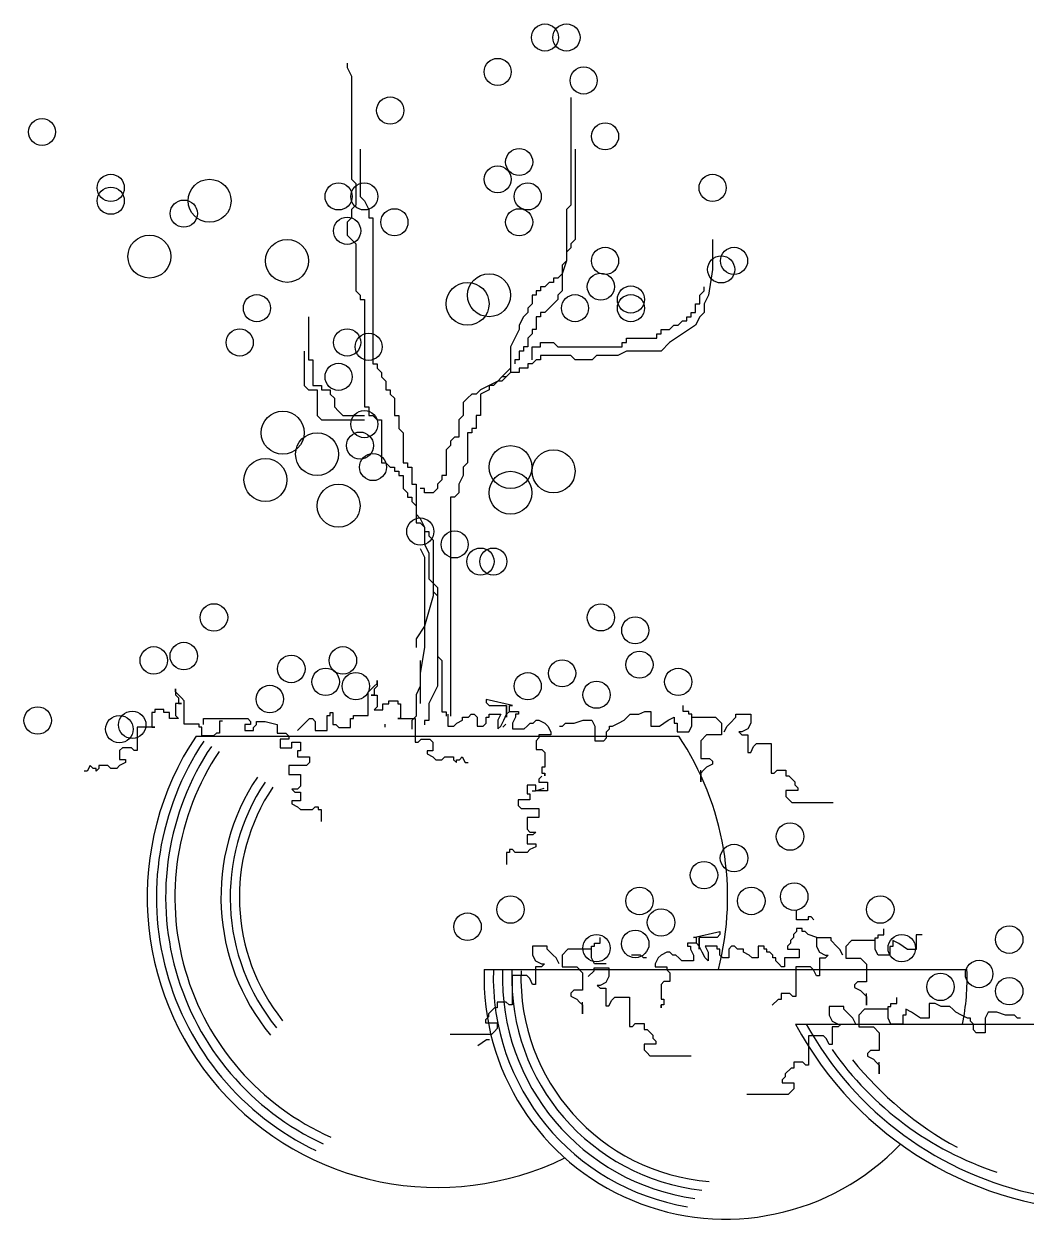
# Model space of a CAD drawing. Header units: millimetres. Extents: x 414.69 to 418.31, y 556.59 to 559.55.
# Drawn here: x 416.066 to 416.882, y 556.605 to 557.577 of the extents above; entities that cross this region are included whole.
import ezdxf

# ---------------------------------------------------------------- set-up
doc = ezdxf.new("R2010")
doc.units = ezdxf.units.MM

# ---------------------------------------------------------------- blocks, each defined once
blk = doc.blocks.new('Maceta1')
at = {"color": 36}
for p, q in [((0.4847, 1.294), (0.4847, 1.2893)), ((0.4847, 1.2893), (0.4894, 1.28)), ((0.4894, 1.28), (0.4894, 1.1681)), ((0.7272, 1.2567), (0.7272, 1.1402)), ((0.4987, 1.2008), (0.4987, 1.1495)), ((0.7319, 1.2008), (0.7319, 1.1029)), ((0.4894, 1.1681), (0.4941, 1.1635)), ((0.4941, 1.1635), (0.4941, 1.1402)), ((0.4987, 1.1495), (0.5034, 1.1448)), ((0.5034, 1.1448), (0.5081, 1.1355)), ((0.4941, 1.1402), (0.4894, 1.1355)), ((0.4894, 1.1355), (0.4894, 1.1262)), ((0.5081, 1.1355), (0.5081, 1.1262)), ((0.7272, 1.1402), (0.7226, 1.1355)), ((0.7226, 1.1355), (0.7226, 1.0796)), ((0.4894, 1.1262), (0.4847, 1.1215)), ((0.4847, 1.1215), (0.4847, 1.1076)), ((0.5081, 1.1262), (0.5127, 1.1262)), ((0.5127, 1.1262), (0.5127, 0.9678)), ((0.4847, 1.1076), (0.4894, 1.1029)), ((0.4894, 1.1029), (0.4941, 1.0982)), ((0.7319, 1.1029), (0.7272, 1.0982)), ((0.8811, 1.1029), (0.8811, 1.0703)), ((0.4941, 1.0982), (0.4941, 1.047)), ((0.7272, 1.0936), (0.7226, 1.0889)), ((0.7272, 1.0982), (0.7272, 1.0936)), ((0.7226, 1.0796), (0.7179, 1.0749)), ((0.7226, 1.0796), (0.7179, 1.0656)), ((0.7226, 1.0889), (0.7226, 1.0796)), ((0.7179, 1.0656), (0.7132, 1.061)), ((0.7179, 1.0749), (0.7179, 1.047)), ((0.8811, 1.0703), (0.8765, 1.0423)), ((0.6946, 1.0516), (0.6946, 1.047)), ((0.6993, 1.0516), (0.6946, 1.0516)), ((0.7039, 1.0563), (0.6993, 1.0516)), ((0.7086, 1.0563), (0.7039, 1.0563)), ((0.7086, 1.061), (0.7086, 1.0563)), ((0.7132, 1.061), (0.7086, 1.061)), ((0.8718, 1.047), (0.8718, 1.0516)), ((0.4941, 1.047), (0.4987, 1.0423)), ((0.4987, 1.0423), (0.4987, 1.0377)), ((0.4987, 1.0377), (0.5034, 1.0377)), ((0.5034, 1.0377), (0.5034, 0.9212)), ((0.6853, 1.0423), (0.6853, 1.033)), ((0.6899, 1.0423), (0.6853, 1.0423)), ((0.6899, 1.047), (0.6899, 1.0423)), ((0.6946, 1.047), (0.6899, 1.047)), ((0.7132, 1.0377), (0.7086, 1.033)), ((0.7179, 1.047), (0.7132, 1.0423)), ((0.7132, 1.0423), (0.7132, 1.0377)), ((0.8671, 1.0423), (0.8718, 1.047)), ((0.8671, 1.033), (0.8671, 1.0423)), ((0.8765, 1.0423), (0.8718, 1.033)), ((0.6853, 1.033), (0.6806, 1.0283)), ((0.6806, 1.0283), (0.6806, 1.0237)), ((0.7086, 1.033), (0.6993, 1.0237)), ((0.8625, 1.033), (0.8671, 1.033)), ((0.8625, 1.0237), (0.8625, 1.033)), ((0.8718, 1.033), (0.8718, 1.0237)), ((0.4428, 1.019), (0.4428, 0.9724)), ((0.6759, 1.019), (0.6713, 1.0097)), ((0.6806, 1.0237), (0.6759, 1.019)), ((0.6899, 1.019), (0.6899, 1.005)), ((0.6946, 1.019), (0.6899, 1.019)), ((0.6946, 1.0237), (0.6946, 1.019)), ((0.6993, 1.0237), (0.6946, 1.0237)), ((0.8438, 1.0097), (0.8485, 1.0144)), ((0.8485, 1.0144), (0.8531, 1.0144)), ((0.8531, 1.019), (0.8578, 1.019)), ((0.8531, 1.0144), (0.8531, 1.019)), ((0.8578, 1.0237), (0.8625, 1.0237)), ((0.8578, 1.019), (0.8578, 1.0237)), ((0.8671, 1.019), (0.8625, 1.0097)), ((0.8718, 1.0237), (0.8671, 1.019)), ((0.6713, 1.005), (0.6666, 0.9957)), ((0.6713, 1.0097), (0.6713, 1.005)), ((0.6853, 1.0004), (0.6806, 0.9957)), ((0.6853, 1.005), (0.6853, 1.0004)), ((0.6899, 1.005), (0.6853, 1.005)), ((0.8205, 1.0004), (0.8252, 1.0004)), ((0.8205, 0.9957), (0.8205, 1.0004)), ((0.8252, 1.005), (0.8345, 1.005)), ((0.8252, 1.0004), (0.8252, 1.005)), ((0.8345, 1.005), (0.8391, 1.0097)), ((0.8485, 1.0004), (0.8345, 0.9911)), ((0.8391, 1.0097), (0.8438, 1.0097)), ((0.8625, 1.0097), (0.8485, 1.0004)), ((0.6666, 0.9957), (0.6619, 0.9864)), ((0.6619, 0.9864), (0.6619, 0.9584)), ((0.6759, 0.9864), (0.6759, 0.9817)), ((0.6806, 0.9864), (0.6759, 0.9864)), ((0.6806, 0.9957), (0.6806, 0.9864)), ((0.6853, 0.9864), (0.6946, 0.9864)), ((0.6853, 0.9724), (0.6853, 0.9864)), ((0.6946, 0.9911), (0.7086, 0.9911)), ((0.6946, 0.9864), (0.6946, 0.9911)), ((0.7086, 0.9911), (0.7132, 0.9864)), ((0.7132, 0.9864), (0.7832, 0.9864)), ((0.7832, 0.9911), (0.7879, 0.9911)), ((0.7832, 0.9864), (0.7832, 0.9911)), ((0.7879, 0.9957), (0.8205, 0.9957)), ((0.7879, 0.9911), (0.7879, 0.9957)), ((0.8345, 0.9911), (0.8252, 0.9817)), ((0.4381, 0.9817), (0.4381, 0.9445)), ((0.4428, 0.9724), (0.4474, 0.9724)), ((0.4474, 0.9724), (0.4474, 0.9445)), ((0.6666, 0.9724), (0.6666, 0.9678)), ((0.6713, 0.9724), (0.6666, 0.9724)), ((0.6713, 0.9817), (0.6713, 0.9724)), ((0.6759, 0.9817), (0.6713, 0.9817)), ((0.6899, 0.9724), (0.6853, 0.9678)), ((0.6946, 0.9724), (0.6899, 0.9724)), ((0.6946, 0.9771), (0.6946, 0.9724)), ((0.7272, 0.9771), (0.6946, 0.9771)), ((0.7319, 0.9724), (0.7272, 0.9771)), ((0.7505, 0.9724), (0.7319, 0.9724)), ((0.7552, 0.9771), (0.7505, 0.9724)), ((0.7785, 0.9771), (0.7552, 0.9771)), ((0.7879, 0.9817), (0.7785, 0.9771)), ((0.8252, 0.9817), (0.7879, 0.9817)), ((0.5127, 0.9678), (0.5174, 0.9678)), ((0.5174, 0.9678), (0.5174, 0.9631)), ((0.5174, 0.9631), (0.5221, 0.9584)), ((0.6619, 0.9631), (0.6526, 0.9538)), ((0.6619, 0.9678), (0.6619, 0.9631)), ((0.6713, 0.9631), (0.6713, 0.9584)), ((0.6806, 0.9631), (0.6713, 0.9631)), ((0.6806, 0.9678), (0.6806, 0.9631)), ((0.6853, 0.9678), (0.6806, 0.9678)), ((0.5221, 0.9584), (0.5221, 0.9538)), ((0.5221, 0.9538), (0.5267, 0.9491)), ((0.5267, 0.9491), (0.5267, 0.9398)), ((0.648, 0.9491), (0.6386, 0.9445)), ((0.648, 0.9491), (0.6433, 0.9445)), ((0.6526, 0.9538), (0.648, 0.9491)), ((0.6526, 0.9538), (0.648, 0.9491)), ((0.6526, 0.9491), (0.648, 0.9491)), ((0.6573, 0.9538), (0.6526, 0.9491)), ((0.6573, 0.9538), (0.6526, 0.9538)), ((0.6619, 0.9584), (0.6573, 0.9538)), ((0.6619, 0.9584), (0.6573, 0.9538)), ((0.6713, 0.9584), (0.6619, 0.9584)), ((0.4381, 0.9445), (0.4428, 0.9398)), ((0.4428, 0.9398), (0.4521, 0.9398)), ((0.4474, 0.9445), (0.4568, 0.9445)), ((0.4521, 0.9398), (0.4521, 0.9118)), ((0.4568, 0.9445), (0.4568, 0.9398)), ((0.4568, 0.9398), (0.4661, 0.9398)), ((0.4661, 0.9398), (0.4661, 0.9351)), ((0.4661, 0.9351), (0.4708, 0.9305)), ((0.5267, 0.9398), (0.5314, 0.9398)), ((0.5314, 0.9398), (0.5314, 0.9351)), ((0.5314, 0.9351), (0.536, 0.9305)), ((0.62, 0.9351), (0.6153, 0.9305)), ((0.6246, 0.9351), (0.62, 0.9351)), ((0.6293, 0.9398), (0.6246, 0.9351)), ((0.6386, 0.9445), (0.6293, 0.9398)), ((0.6386, 0.9398), (0.6293, 0.9351)), ((0.6293, 0.9351), (0.6293, 0.9118)), ((0.6386, 0.9445), (0.6386, 0.9398)), ((0.6433, 0.9445), (0.6386, 0.9445)), ((0.4708, 0.9305), (0.4708, 0.9212)), ((0.4708, 0.9212), (0.4754, 0.9165)), ((0.5081, 0.9212), (0.5081, 0.9118)), ((0.536, 0.9305), (0.536, 0.9118)), ((0.6153, 0.9305), (0.6107, 0.9258)), ((0.6107, 0.9258), (0.6107, 0.9118)), ((0.4521, 0.9118), (0.4568, 0.9072)), ((0.4754, 0.9165), (0.4801, 0.9118)), ((0.4801, 0.9118), (0.5034, 0.9118)), ((0.5081, 0.9118), (0.5127, 0.9118)), ((0.5127, 0.9118), (0.5174, 0.9072)), ((0.536, 0.9118), (0.5407, 0.9118)), ((0.5407, 0.9118), (0.5407, 0.8979)), ((0.6107, 0.9118), (0.606, 0.9072)), ((0.6246, 0.9118), (0.6246, 0.8979)), ((0.6293, 0.9118), (0.6246, 0.9118)), ((0.4568, 0.9072), (0.5034, 0.9072)), ((0.5174, 0.9072), (0.5221, 0.9072)), ((0.5221, 0.9072), (0.5221, 0.8606)), ((0.5407, 0.8979), (0.5454, 0.8932)), ((0.606, 0.9072), (0.606, 0.8885)), ((0.62, 0.8979), (0.62, 0.8932)), ((0.6246, 0.8979), (0.62, 0.8979)), ((0.5454, 0.8932), (0.5454, 0.8606)), ((0.6013, 0.8885), (0.5967, 0.8839)), ((0.5967, 0.8839), (0.5967, 0.8792)), ((0.606, 0.8885), (0.6013, 0.8885)), ((0.6153, 0.8932), (0.6153, 0.8606)), ((0.62, 0.8932), (0.6153, 0.8932)), ((0.5967, 0.8792), (0.592, 0.8746)), ((0.592, 0.8746), (0.592, 0.8466)), ((0.5221, 0.8606), (0.5267, 0.8606)), ((0.5267, 0.8606), (0.5314, 0.8559)), ((0.5314, 0.8559), (0.536, 0.8559)), ((0.536, 0.8559), (0.536, 0.8513)), ((0.5454, 0.8606), (0.55, 0.8606)), ((0.55, 0.8606), (0.55, 0.8559)), ((0.55, 0.8559), (0.5547, 0.8559)), ((0.5547, 0.8559), (0.5547, 0.8373)), ((0.6153, 0.8606), (0.6107, 0.8559)), ((0.6107, 0.8559), (0.6107, 0.8466)), ((0.536, 0.8513), (0.5407, 0.8513)), ((0.5407, 0.8513), (0.5407, 0.8466)), ((0.5407, 0.8466), (0.5454, 0.8466)), ((0.5454, 0.8466), (0.5454, 0.8326)), ((0.5873, 0.8466), (0.5873, 0.8419)), ((0.592, 0.8466), (0.5873, 0.8466)), ((0.6107, 0.8466), (0.606, 0.8373)), ((0.5454, 0.8326), (0.55, 0.828)), ((0.5547, 0.8373), (0.5594, 0.8373)), ((0.5594, 0.8373), (0.5594, 0.7953)), ((0.5687, 0.8326), (0.564, 0.8326)), ((0.5687, 0.828), (0.5687, 0.8326)), ((0.5827, 0.8326), (0.578, 0.828)), ((0.5873, 0.8419), (0.5827, 0.8373)), ((0.5827, 0.8373), (0.5827, 0.8326)), ((0.606, 0.8373), (0.606, 0.828)), ((0.55, 0.828), (0.55, 0.8233)), ((0.55, 0.8233), (0.5547, 0.8233)), ((0.5547, 0.8233), (0.5547, 0.8186)), ((0.5547, 0.8186), (0.5594, 0.814)), ((0.578, 0.828), (0.5687, 0.828)), ((0.5967, 0.8233), (0.5967, 0.5856)), ((0.6013, 0.8233), (0.5967, 0.8233)), ((0.606, 0.828), (0.6013, 0.8233)), ((0.5594, 0.814), (0.5594, 0.8047)), ((0.564, 0.7674), (0.5687, 0.7581)), ((0.5687, 0.772), (0.5733, 0.7627)), ((0.578, 0.7767), (0.578, 0.7208)), ((0.5687, 0.7581), (0.5687, 0.6602)), ((0.5733, 0.7627), (0.5733, 0.7348)), ((0.5733, 0.7348), (0.578, 0.7301)), ((0.578, 0.7301), (0.5827, 0.7254)), ((0.578, 0.7161), (0.5687, 0.6835)), ((0.578, 0.7254), (0.578, 0.7161)), ((0.578, 0.7208), (0.5827, 0.7161)), ((0.5827, 0.7254), (0.5827, 0.6182)), ((0.5827, 0.7161), (0.5827, 0.6509)), ((0.5687, 0.6835), (0.5594, 0.6695)), ((0.5594, 0.6695), (0.5594, 0.6602)), ((0.5687, 0.6602), (0.564, 0.6322)), ((0.5827, 0.6509), (0.5873, 0.6462)), ((0.564, 0.6462), (0.564, 0.5996)), ((0.5873, 0.6462), (0.5873, 0.5903)), ((0.564, 0.6322), (0.564, 0.6182)), ((0.564, 0.6182), (0.5594, 0.6089)), ((0.5827, 0.6182), (0.578, 0.6089)), ((0.5594, 0.6089), (0.5594, 0.5856)), ((0.578, 0.6089), (0.5733, 0.5996)), ((0.5733, 0.5996), (0.5733, 0.581))]:
    blk.add_line(p, q, dxfattribs=at)
at = {"color": 124}
for p, q in [((0.5034, 0.9212), (0.5081, 0.9212)), ((0.5594, 0.8047), (0.564, 0.8)), ((0.5594, 0.7953), (0.564, 0.7953)), ((0.564, 0.8), (0.5687, 0.7907)), ((0.564, 0.7953), (0.5687, 0.7907)), ((0.5687, 0.7907), (0.5687, 0.772)), ((0.5687, 0.7907), (0.5687, 0.786)), ((0.5687, 0.786), (0.5733, 0.786)), ((0.5733, 0.786), (0.5733, 0.7814)), ((0.5733, 0.7814), (0.578, 0.7767)), ((0.5171, 0.6213), (0.5171, 0.6245)), ((0.5171, 0.6245), (0.5171, 0.6182)), ((0.2985, 0.6152), (0.2985, 0.6088)), ((0.2985, 0.612), (0.2985, 0.6152)), ((0.3017, 0.6088), (0.2985, 0.612)), ((0.5076, 0.6118), (0.5107, 0.615)), ((0.5076, 0.5863), (0.5076, 0.6118)), ((0.5107, 0.615), (0.5139, 0.6182)), ((0.5139, 0.6182), (0.5171, 0.6213)), ((0.5171, 0.6182), (0.5139, 0.615)), ((0.5139, 0.615), (0.5139, 0.6086)), ((0.2985, 0.6088), (0.3017, 0.6056)), ((0.3049, 0.5993), (0.2985, 0.5993)), ((0.2985, 0.5993), (0.2985, 0.5865)), ((0.3049, 0.6056), (0.3017, 0.6088)), ((0.3017, 0.6056), (0.3017, 0.5993)), ((0.3017, 0.5993), (0.3049, 0.5993)), ((0.308, 0.6025), (0.3049, 0.6056)), ((0.308, 0.577), (0.308, 0.6025)), ((0.5139, 0.6086), (0.5107, 0.6086)), ((0.5107, 0.6086), (0.5171, 0.6086)), ((0.5171, 0.6086), (0.5171, 0.5958)), ((0.5235, 0.5927), (0.5235, 0.599)), ((0.5235, 0.599), (0.5299, 0.599)), ((0.5299, 0.6022), (0.5395, 0.6022)), ((0.5299, 0.599), (0.5299, 0.6022)), ((0.5395, 0.6022), (0.5395, 0.599)), ((0.5395, 0.599), (0.5426, 0.599)), ((0.5426, 0.599), (0.5426, 0.5831)), ((0.6354, 0.6037), (0.6354, 0.6005)), ((0.6641, 0.5973), (0.6354, 0.6037)), ((0.6354, 0.6005), (0.6386, 0.5973)), ((0.6386, 0.5973), (0.6577, 0.5973)), ((0.6577, 0.5973), (0.6577, 0.5846)), ((0.6577, 0.5846), (0.6577, 0.5973)), ((0.6577, 0.5973), (0.6577, 0.5846)), ((0.6609, 0.5973), (0.6641, 0.5973)), ((0.6609, 0.5909), (0.6609, 0.5973)), ((0.8491, 0.5909), (0.8491, 0.5973)), ((0.273, 0.5897), (0.273, 0.5738)), ((0.2761, 0.5897), (0.273, 0.5897)), ((0.2857, 0.5929), (0.2761, 0.5929)), ((0.2761, 0.5929), (0.2761, 0.5897)), ((0.2857, 0.5897), (0.2857, 0.5929)), ((0.2921, 0.5897), (0.2857, 0.5897)), ((0.2921, 0.5833), (0.2921, 0.5897)), ((0.2985, 0.5865), (0.3017, 0.5833)), ((0.4629, 0.5703), (0.4629, 0.5863)), ((0.4629, 0.5863), (0.4661, 0.5863)), ((0.4661, 0.5863), (0.4661, 0.5895)), ((0.4661, 0.5895), (0.4693, 0.5895)), ((0.4693, 0.5895), (0.4693, 0.5767)), ((0.4916, 0.5831), (0.4916, 0.5863)), ((0.4916, 0.5863), (0.5076, 0.5863)), ((0.5171, 0.5958), (0.5139, 0.5927)), ((0.5139, 0.5927), (0.5235, 0.5927)), ((0.5594, 0.5856), (0.5547, 0.581)), ((0.5873, 0.5903), (0.592, 0.5903)), ((0.592, 0.5903), (0.592, 0.5856)), ((0.5939, 0.5878), (0.5939, 0.575)), ((0.6098, 0.5846), (0.6162, 0.5846)), ((0.6098, 0.5814), (0.6098, 0.5846)), ((0.6162, 0.5846), (0.6194, 0.5878)), ((0.6194, 0.5878), (0.6226, 0.5878)), ((0.6226, 0.5878), (0.6258, 0.5846)), ((0.6258, 0.5846), (0.6258, 0.575)), ((0.6354, 0.5846), (0.6386, 0.5846)), ((0.6354, 0.5782), (0.6354, 0.5846)), ((0.6386, 0.5878), (0.6513, 0.5878)), ((0.6386, 0.5846), (0.6386, 0.5878)), ((0.6513, 0.5878), (0.6481, 0.5814)), ((0.6545, 0.5814), (0.6577, 0.5878)), ((0.6577, 0.5878), (0.6609, 0.5909)), ((0.6577, 0.5878), (0.6609, 0.5909)), ((0.6577, 0.5846), (0.6577, 0.5878)), ((0.6609, 0.5909), (0.6705, 0.5909)), ((0.6673, 0.5846), (0.6641, 0.5782)), ((0.6673, 0.5878), (0.6673, 0.5846)), ((0.6705, 0.5878), (0.6673, 0.5878)), ((0.6705, 0.5909), (0.6705, 0.5878)), ((0.7853, 0.5814), (0.7885, 0.5846)), ((0.7885, 0.5846), (0.7917, 0.5878)), ((0.7917, 0.5878), (0.8012, 0.5878)), ((0.8012, 0.5878), (0.8076, 0.5909)), ((0.8076, 0.5909), (0.814, 0.5909)), ((0.814, 0.5909), (0.814, 0.575)), ((0.8331, 0.5814), (0.8395, 0.5846)), ((0.8395, 0.5846), (0.8395, 0.5782)), ((0.8555, 0.5909), (0.8491, 0.5909)), ((0.8555, 0.5878), (0.8555, 0.5909)), ((0.8587, 0.5878), (0.8555, 0.5878)), ((0.8587, 0.575), (0.8587, 0.5878)), ((0.8587, 0.5846), (0.8842, 0.5846)), ((0.8842, 0.5846), (0.8906, 0.5782)), ((0.9001, 0.5782), (0.9065, 0.5846)), ((0.9065, 0.5878), (0.9225, 0.5878)), ((0.9065, 0.5846), (0.9065, 0.5878)), ((0.9225, 0.5878), (0.9225, 0.5782)), ((0.257, 0.5738), (0.257, 0.5483)), ((0.2761, 0.5738), (0.257, 0.5738)), ((0.273, 0.5738), (0.2761, 0.5738)), ((0.3017, 0.5833), (0.2921, 0.5833)), ((0.324, 0.577), (0.308, 0.577)), ((0.324, 0.5738), (0.324, 0.577)), ((0.3272, 0.5738), (0.324, 0.5738)), ((0.3272, 0.5642), (0.3272, 0.5738)), ((0.3289, 0.5767), (0.3289, 0.5831)), ((0.3289, 0.5831), (0.3768, 0.5831)), ((0.3463, 0.5801), (0.3463, 0.5674)), ((0.3495, 0.5801), (0.3463, 0.5801)), ((0.38, 0.5767), (0.3736, 0.5767)), ((0.3736, 0.5767), (0.3736, 0.5703)), ((0.3768, 0.5831), (0.38, 0.5799)), ((0.38, 0.5799), (0.38, 0.5767)), ((0.3832, 0.5735), (0.3863, 0.5767)), ((0.3832, 0.5703), (0.3832, 0.5735)), ((0.3863, 0.5767), (0.3863, 0.5799)), ((0.3863, 0.5799), (0.3959, 0.5799)), ((0.3959, 0.5799), (0.4087, 0.5767)), ((0.4087, 0.5767), (0.4087, 0.5672)), ((0.431, 0.5703), (0.4342, 0.5735)), ((0.4342, 0.5735), (0.4406, 0.5799)), ((0.4406, 0.5799), (0.4438, 0.5831)), ((0.4438, 0.5831), (0.447, 0.5831)), ((0.447, 0.5831), (0.4501, 0.5799)), ((0.4501, 0.5799), (0.4501, 0.5703)), ((0.4693, 0.5767), (0.4725, 0.5767)), ((0.4725, 0.5767), (0.4757, 0.5735)), ((0.4757, 0.5735), (0.4884, 0.5735)), ((0.4884, 0.5735), (0.4884, 0.5831)), ((0.4884, 0.5831), (0.4916, 0.5831)), ((0.526, 0.5737), (0.526, 0.5769)), ((0.5426, 0.5831), (0.5395, 0.5831)), ((0.5395, 0.5831), (0.5586, 0.5831)), ((0.5547, 0.581), (0.5547, 0.5716)), ((0.5586, 0.5831), (0.5586, 0.5576)), ((0.5687, 0.581), (0.5687, 0.5763)), ((0.5733, 0.581), (0.5687, 0.581)), ((0.5939, 0.575), (0.6003, 0.575)), ((0.6003, 0.575), (0.6035, 0.5782)), ((0.6035, 0.5782), (0.6098, 0.5814)), ((0.6258, 0.575), (0.6322, 0.575)), ((0.6322, 0.575), (0.6354, 0.5782)), ((0.6481, 0.5814), (0.6481, 0.5718)), ((0.6481, 0.5718), (0.6513, 0.575)), ((0.6513, 0.575), (0.6545, 0.5814)), ((0.6536, 0.5737), (0.6568, 0.5769)), ((0.6641, 0.5782), (0.6641, 0.5718)), ((0.6641, 0.5718), (0.6768, 0.5718)), ((0.6768, 0.5718), (0.68, 0.575)), ((0.68, 0.575), (0.6832, 0.5782)), ((0.6832, 0.5782), (0.6864, 0.5782)), ((0.6864, 0.5782), (0.6896, 0.5814)), ((0.6896, 0.5814), (0.6928, 0.5814)), ((0.6928, 0.5814), (0.6992, 0.5782)), ((0.6992, 0.5782), (0.7024, 0.575)), ((0.7024, 0.575), (0.7055, 0.5686)), ((0.7151, 0.575), (0.7183, 0.575)), ((0.7183, 0.575), (0.7215, 0.5782)), ((0.7215, 0.5782), (0.7311, 0.5782)), ((0.7311, 0.5782), (0.7406, 0.5814)), ((0.7406, 0.5814), (0.7502, 0.5814)), ((0.7502, 0.5814), (0.7534, 0.575)), ((0.7534, 0.575), (0.7534, 0.5591)), ((0.7662, 0.5686), (0.7693, 0.5718)), ((0.7693, 0.575), (0.7725, 0.575)), ((0.7693, 0.5718), (0.7693, 0.575)), ((0.7725, 0.575), (0.7789, 0.5782)), ((0.7789, 0.5782), (0.7853, 0.5814)), ((0.814, 0.575), (0.8236, 0.575)), ((0.8236, 0.575), (0.8331, 0.5814)), ((0.8395, 0.5782), (0.8427, 0.5782)), ((0.8427, 0.5782), (0.8427, 0.5686)), ((0.8555, 0.5686), (0.8587, 0.575)), ((0.8906, 0.5782), (0.8906, 0.5654)), ((0.8937, 0.5686), (0.8969, 0.575)), ((0.8969, 0.575), (0.9001, 0.5782)), ((0.9193, 0.5718), (0.9129, 0.5686)), ((0.9225, 0.5782), (0.9193, 0.5718)), ((0.3399, 0.5642), (0.3272, 0.5642)), ((0.3431, 0.5674), (0.3399, 0.5642)), ((0.3463, 0.5674), (0.3431, 0.5674)), ((0.3736, 0.5703), (0.3832, 0.5703)), ((0.4087, 0.5672), (0.4182, 0.5672)), ((0.4214, 0.5608), (0.4119, 0.5608)), ((0.4119, 0.5608), (0.4119, 0.5512)), ((0.4182, 0.5672), (0.4214, 0.564)), ((0.4214, 0.564), (0.4214, 0.5608)), ((0.4246, 0.5512), (0.4246, 0.5576)), ((0.4246, 0.5576), (0.4342, 0.5576)), ((0.4342, 0.5576), (0.4342, 0.548)), ((0.4501, 0.5703), (0.4629, 0.5703)), ((0.5586, 0.5576), (0.5618, 0.5576)), ((0.5618, 0.5576), (0.565, 0.5608)), ((0.565, 0.5608), (0.5745, 0.5608)), ((0.5745, 0.5608), (0.5777, 0.5576)), ((0.5777, 0.5576), (0.5777, 0.548)), ((0.6928, 0.5622), (0.6896, 0.5591)), ((0.6896, 0.5591), (0.6896, 0.5495)), ((0.7055, 0.5654), (0.6928, 0.5654)), ((0.6928, 0.5654), (0.6928, 0.5622)), ((0.7055, 0.5686), (0.7055, 0.5654)), ((0.7534, 0.5591), (0.763, 0.5591)), ((0.763, 0.5591), (0.7662, 0.5622)), ((0.7662, 0.5622), (0.7662, 0.5686)), ((0.8427, 0.5686), (0.8555, 0.5686)), ((0.8746, 0.5654), (0.8682, 0.5591)), ((0.8682, 0.5591), (0.8682, 0.5399)), ((0.8906, 0.5654), (0.8746, 0.5654)), ((0.9097, 0.5686), (0.9129, 0.5654)), ((0.9129, 0.5686), (0.9097, 0.5686)), ((0.9129, 0.5654), (0.9193, 0.5654)), ((0.9193, 0.5654), (0.9193, 0.5463)), ((0.2411, 0.5515), (0.2379, 0.5483)), ((0.2379, 0.5483), (0.2379, 0.5387)), ((0.2506, 0.5515), (0.2411, 0.5515)), ((0.2538, 0.5483), (0.2506, 0.5515)), ((0.257, 0.5483), (0.2538, 0.5483)), ((0.4119, 0.5512), (0.4246, 0.5512)), ((0.4342, 0.548), (0.431, 0.548)), ((0.431, 0.548), (0.431, 0.5417)), ((0.5714, 0.548), (0.5714, 0.5448)), ((0.5777, 0.548), (0.5714, 0.548)), ((0.5714, 0.5448), (0.5777, 0.5417)), ((0.6896, 0.5495), (0.696, 0.5495)), ((0.696, 0.5495), (0.6992, 0.5463)), ((0.6992, 0.5463), (0.6992, 0.5304)), ((0.9193, 0.5463), (0.9225, 0.5463)), ((0.9225, 0.5463), (0.9256, 0.5527)), ((0.9256, 0.5527), (0.9288, 0.5559)), ((0.9288, 0.5559), (0.9448, 0.5559)), ((0.9448, 0.5559), (0.9448, 0.524)), ((0.206, 0.5323), (0.2028, 0.526)), ((0.2092, 0.5291), (0.206, 0.5323)), ((0.2155, 0.5323), (0.2155, 0.5291)), ((0.2251, 0.5323), (0.2155, 0.5323)), ((0.2283, 0.5291), (0.2251, 0.5323)), ((0.2379, 0.5323), (0.2347, 0.5291)), ((0.2379, 0.5387), (0.2442, 0.5387)), ((0.2442, 0.5355), (0.2379, 0.5323)), ((0.2442, 0.5387), (0.2442, 0.5355)), ((0.4406, 0.5321), (0.4214, 0.5321)), ((0.4214, 0.5321), (0.4214, 0.5225)), ((0.431, 0.5417), (0.4438, 0.5417)), ((0.4438, 0.5353), (0.4406, 0.5321)), ((0.4438, 0.5417), (0.4438, 0.5353)), ((0.5777, 0.5417), (0.5809, 0.5385)), ((0.5809, 0.5385), (0.5873, 0.5385)), ((0.5873, 0.5385), (0.5905, 0.5417)), ((0.5905, 0.5417), (0.6001, 0.5417)), ((0.6001, 0.5417), (0.6001, 0.5385)), ((0.6001, 0.5385), (0.6033, 0.5353)), ((0.6033, 0.5353), (0.6033, 0.5385)), ((0.6033, 0.5385), (0.6064, 0.5385)), ((0.6064, 0.5385), (0.6096, 0.5417)), ((0.6096, 0.5417), (0.6128, 0.5353)), ((0.6128, 0.5353), (0.616, 0.5353)), ((0.8682, 0.5399), (0.8778, 0.5399)), ((0.881, 0.5336), (0.8746, 0.5304)), ((0.8778, 0.5399), (0.881, 0.5367)), ((0.881, 0.5367), (0.881, 0.5336)), ((0.2028, 0.526), (0.1996, 0.526)), ((0.2124, 0.5291), (0.2092, 0.5291)), ((0.2124, 0.526), (0.2124, 0.5291)), ((0.2155, 0.5291), (0.2124, 0.526)), ((0.2347, 0.5291), (0.2283, 0.5291)), ((0.4214, 0.5225), (0.4342, 0.5225)), ((0.4342, 0.5225), (0.4342, 0.5098)), ((0.6958, 0.5206), (0.6926, 0.5174)), ((0.696, 0.5304), (0.696, 0.524)), ((0.6992, 0.5304), (0.696, 0.5304)), ((0.696, 0.524), (0.6992, 0.524)), ((0.6992, 0.5208), (0.6992, 0.524)), ((0.6992, 0.524), (0.6992, 0.5208)), ((0.8682, 0.5144), (0.8682, 0.5272)), ((0.8714, 0.5272), (0.8682, 0.524)), ((0.8682, 0.524), (0.8682, 0.5144)), ((0.8746, 0.5304), (0.8714, 0.5272)), ((0.9448, 0.524), (0.948, 0.524)), ((0.948, 0.524), (0.9512, 0.5272)), ((0.9512, 0.5272), (0.9607, 0.5272)), ((0.9607, 0.5272), (0.9607, 0.5208)), ((0.9607, 0.5208), (0.9639, 0.5208)), ((0.9639, 0.5208), (0.9703, 0.5144)), ((0.431, 0.5066), (0.4246, 0.5066)), ((0.4246, 0.5066), (0.4278, 0.5034)), ((0.4342, 0.5098), (0.431, 0.5066)), ((0.6799, 0.511), (0.6799, 0.5014)), ((0.6894, 0.511), (0.6799, 0.511)), ((0.6981, 0.5074), (0.6886, 0.5043)), ((0.6894, 0.5046), (0.6894, 0.511)), ((0.6926, 0.5174), (0.6926, 0.5142)), ((0.6926, 0.5142), (0.7022, 0.5142)), ((0.7022, 0.5142), (0.7022, 0.5046)), ((0.9703, 0.5144), (0.9703, 0.5112)), ((0.9703, 0.5112), (0.9735, 0.5081)), ((0.9735, 0.5081), (0.9735, 0.5049)), ((0.4342, 0.4938), (0.4246, 0.4938)), ((0.4246, 0.4938), (0.4246, 0.4906)), ((0.4278, 0.5034), (0.4342, 0.5034)), ((0.4342, 0.5034), (0.4342, 0.4938)), ((0.6703, 0.4951), (0.6703, 0.4887)), ((0.683, 0.4951), (0.6703, 0.4951)), ((0.6799, 0.5014), (0.683, 0.5014)), ((0.683, 0.5014), (0.683, 0.4951)), ((0.6886, 0.5043), (0.6854, 0.5043)), ((0.7022, 0.5046), (0.6894, 0.5046)), ((0.9607, 0.5049), (0.9607, 0.4985)), ((0.9735, 0.5049), (0.9607, 0.5049)), ((0.9607, 0.4985), (0.9639, 0.4953)), ((0.9639, 0.4953), (0.9671, 0.4921)), ((0.4246, 0.4906), (0.431, 0.4875)), ((0.431, 0.4875), (0.4342, 0.4843)), ((0.4342, 0.4843), (0.447, 0.4843)), ((0.447, 0.4843), (0.4501, 0.4875)), ((0.4501, 0.4875), (0.4533, 0.4875)), ((0.4533, 0.4875), (0.4533, 0.4843)), ((0.4533, 0.4843), (0.4565, 0.4843)), ((0.4565, 0.4843), (0.4565, 0.4715)), ((0.6703, 0.4887), (0.6735, 0.4855)), ((0.6735, 0.4855), (0.6926, 0.4855)), ((0.6926, 0.4855), (0.6926, 0.4759)), ((0.9671, 0.4921), (1.0118, 0.4921)), ((0.6799, 0.4759), (0.6799, 0.4632)), ((0.6926, 0.4759), (0.6799, 0.4759)), ((0.6799, 0.4632), (0.683, 0.46)), ((0.6799, 0.4568), (0.6799, 0.4472)), ((0.6862, 0.4568), (0.6799, 0.4568)), ((0.683, 0.46), (0.6894, 0.46)), ((0.6894, 0.46), (0.6862, 0.4568)), ((0.6607, 0.4409), (0.6607, 0.4377)), ((0.6639, 0.4409), (0.6607, 0.4409)), ((0.6671, 0.4377), (0.6639, 0.4409)), ((0.6799, 0.4472), (0.6894, 0.4472)), ((0.683, 0.4409), (0.6799, 0.4377)), ((0.6894, 0.444), (0.683, 0.4409)), ((0.6894, 0.4472), (0.6894, 0.444)), ((0.6575, 0.4377), (0.6575, 0.4249)), ((0.6607, 0.4377), (0.6575, 0.4377)), ((0.6799, 0.4377), (0.6671, 0.4377)), ((0.972, 0.3648), (0.972, 0.3744)), ((0.9847, 0.3648), (0.972, 0.3648)), ((0.9879, 0.368), (0.9847, 0.368)), ((0.9847, 0.368), (0.9847, 0.3648)), ((0.9911, 0.3648), (0.9879, 0.368)), ((0.8603, 0.3457), (0.889, 0.352)), ((0.889, 0.352), (0.889, 0.3489)), ((0.972, 0.352), (0.9688, 0.3489)), ((0.972, 0.3552), (0.972, 0.352)), ((0.9784, 0.3552), (0.972, 0.3552)), ((0.9784, 0.352), (0.9784, 0.3552)), ((0.9815, 0.352), (0.9784, 0.352)), ((0.9847, 0.3489), (0.9815, 0.352)), ((1.067, 0.3486), (1.067, 0.355)), ((0.7529, 0.3393), (0.7593, 0.3393)), ((0.7529, 0.3361), (0.7529, 0.3393)), ((0.7593, 0.3393), (0.7593, 0.3457)), ((0.854, 0.3393), (0.854, 0.3361)), ((0.8635, 0.3393), (0.854, 0.3393)), ((0.8635, 0.3457), (0.8603, 0.3457)), ((0.8635, 0.3393), (0.8635, 0.3457)), ((0.8667, 0.3361), (0.8635, 0.3393)), ((0.8667, 0.3361), (0.8635, 0.3393)), ((0.8859, 0.3457), (0.8667, 0.3457)), ((0.8667, 0.3457), (0.8667, 0.3329)), ((0.8667, 0.3329), (0.8667, 0.3457)), ((0.8667, 0.3457), (0.8667, 0.3329)), ((0.889, 0.3489), (0.8859, 0.3457)), ((0.9656, 0.3393), (0.9624, 0.3361)), ((0.9688, 0.3457), (0.9656, 0.3425)), ((0.9656, 0.3425), (0.9656, 0.3393)), ((0.9688, 0.3489), (0.9688, 0.3457)), ((0.9943, 0.3457), (0.9847, 0.3489)), ((1.0096, 0.3454), (0.9937, 0.3454)), ((0.9937, 0.3454), (0.9937, 0.3359)), ((1.0096, 0.3422), (1.0096, 0.3454)), ((1.016, 0.3359), (1.0096, 0.3422)), ((1.0319, 0.3422), (1.0256, 0.3359)), ((1.0575, 0.3422), (1.0319, 0.3422)), ((1.0575, 0.3327), (1.0575, 0.3454)), ((1.0575, 0.3454), (1.0606, 0.3454)), ((1.0606, 0.3454), (1.0606, 0.3486)), ((1.0606, 0.3486), (1.067, 0.3486)), ((1.083, 0.3391), (1.0766, 0.3422)), ((1.0766, 0.3422), (1.0766, 0.3359)), ((1.0925, 0.3327), (1.083, 0.3391)), ((1.1021, 0.3486), (1.1021, 0.3327)), ((1.1085, 0.3486), (1.1021, 0.3486)), ((0.7018, 0.3361), (0.6859, 0.3361)), ((0.6859, 0.3361), (0.6859, 0.3265)), ((0.6859, 0.3265), (0.6891, 0.3202)), ((0.7018, 0.3329), (0.7018, 0.3361)), ((0.7082, 0.3265), (0.7018, 0.3329)), ((0.7114, 0.3234), (0.7082, 0.3265)), ((0.7242, 0.3329), (0.7178, 0.3265)), ((0.7178, 0.3265), (0.7178, 0.3138)), ((0.7497, 0.3329), (0.7242, 0.3329)), ((0.7497, 0.3234), (0.7497, 0.3361)), ((0.7497, 0.3361), (0.7529, 0.3361)), ((0.8029, 0.3265), (0.7933, 0.3265)), ((0.8061, 0.3234), (0.8029, 0.3265)), ((0.8252, 0.3265), (0.8221, 0.3234)), ((0.8316, 0.3297), (0.8252, 0.3265)), ((0.8348, 0.3297), (0.8316, 0.3297)), ((0.838, 0.3265), (0.8348, 0.3297)), ((0.8412, 0.3265), (0.838, 0.3265)), ((0.8444, 0.3234), (0.8412, 0.3265)), ((0.854, 0.3361), (0.8571, 0.3361)), ((0.8571, 0.3361), (0.8571, 0.3329)), ((0.8571, 0.3329), (0.8603, 0.3265)), ((0.8603, 0.3265), (0.8603, 0.3202)), ((0.8699, 0.3297), (0.8667, 0.3361)), ((0.8667, 0.3329), (0.8667, 0.3361)), ((0.8731, 0.3234), (0.8699, 0.3297)), ((0.8859, 0.3361), (0.8731, 0.3361)), ((0.8731, 0.3361), (0.8763, 0.3297)), ((0.8763, 0.3297), (0.8763, 0.3202)), ((0.8859, 0.3329), (0.8859, 0.3361)), ((0.889, 0.3329), (0.8859, 0.3329)), ((0.889, 0.3265), (0.889, 0.3329)), ((0.8922, 0.3234), (0.889, 0.3265)), ((0.9018, 0.3361), (0.8986, 0.3329)), ((0.8986, 0.3329), (0.8986, 0.3234)), ((0.905, 0.3361), (0.9018, 0.3361)), ((0.9082, 0.3329), (0.905, 0.3361)), ((0.9146, 0.3329), (0.9082, 0.3329)), ((0.9146, 0.3297), (0.9146, 0.3329)), ((0.9209, 0.3265), (0.9146, 0.3297)), ((0.9241, 0.3234), (0.9209, 0.3265)), ((0.9369, 0.3361), (0.9305, 0.3361)), ((0.9305, 0.3361), (0.9305, 0.3234)), ((0.9369, 0.3329), (0.9369, 0.3361)), ((0.9401, 0.3329), (0.9369, 0.3329)), ((0.9401, 0.3297), (0.9401, 0.3329)), ((0.9433, 0.3297), (0.9401, 0.3297)), ((0.9465, 0.3265), (0.9433, 0.3297)), ((0.9465, 0.3234), (0.9465, 0.3265)), ((0.9624, 0.3361), (0.9624, 0.3329)), ((0.9624, 0.3329), (0.9752, 0.3329)), ((0.9752, 0.3329), (0.9752, 0.3234)), ((0.9937, 0.3359), (0.9969, 0.3295)), ((0.9969, 0.3295), (1.0032, 0.3263)), ((1.0032, 0.3263), (1.0064, 0.3263)), ((1.0064, 0.3263), (1.0032, 0.3231)), ((1.0192, 0.3327), (1.016, 0.3359)), ((1.0224, 0.3263), (1.0192, 0.3327)), ((1.0256, 0.3359), (1.0256, 0.3231)), ((1.0606, 0.3263), (1.0575, 0.3327)), ((1.0734, 0.3263), (1.0606, 0.3263)), ((1.0766, 0.3359), (1.0734, 0.3359)), ((1.0734, 0.3359), (1.0734, 0.3263)), ((1.1021, 0.3327), (1.0925, 0.3327)), ((0.6891, 0.3202), (0.6955, 0.317)), ((0.6955, 0.3138), (0.6891, 0.3138)), ((0.6891, 0.3138), (0.6891, 0.2947)), ((0.6955, 0.317), (0.6987, 0.317)), ((0.6987, 0.317), (0.6955, 0.3138)), ((0.7146, 0.317), (0.7114, 0.3234)), ((0.7178, 0.3138), (0.7337, 0.3138)), ((0.7337, 0.3138), (0.7401, 0.3074)), ((0.7529, 0.317), (0.7497, 0.3234)), ((0.7526, 0.3128), (0.7686, 0.3128)), ((0.7526, 0.3096), (0.7526, 0.3128)), ((0.7656, 0.317), (0.7529, 0.317)), ((0.7686, 0.3128), (0.7686, 0.3032)), ((0.8093, 0.3234), (0.8061, 0.3234)), ((0.8221, 0.3234), (0.8189, 0.317)), ((0.8189, 0.317), (0.8189, 0.3138)), ((0.8189, 0.3138), (0.8316, 0.3138)), ((0.8316, 0.3138), (0.8316, 0.3106)), ((0.8476, 0.3202), (0.8444, 0.3234)), ((0.8603, 0.3202), (0.8476, 0.3202)), ((0.8763, 0.3202), (0.8731, 0.3234)), ((0.8986, 0.3234), (0.8922, 0.3234)), ((0.9305, 0.3234), (0.9241, 0.3234)), ((0.9496, 0.3234), (0.9465, 0.3234)), ((0.9496, 0.3202), (0.9496, 0.3234)), ((0.9528, 0.317), (0.9496, 0.3202)), ((0.956, 0.3138), (0.9528, 0.317)), ((0.9592, 0.3138), (0.956, 0.3138)), ((0.9592, 0.3234), (0.9592, 0.3138)), ((0.9752, 0.3234), (0.9592, 0.3234)), ((0.9713, 0.3136), (0.9713, 0.2817)), ((0.9873, 0.3136), (0.9713, 0.3136)), ((0.9905, 0.3104), (0.9873, 0.3136)), ((1.0032, 0.3231), (0.9969, 0.3231)), ((0.9969, 0.3231), (0.9969, 0.304)), ((1.0256, 0.3231), (1.0415, 0.3231)), ((1.0415, 0.3231), (1.0479, 0.3167)), ((1.0479, 0.3167), (1.0479, 0.2976)), ((0.6636, 0.3042), (0.6636, 0.2724)), ((0.6795, 0.3042), (0.6636, 0.3042)), ((0.6827, 0.301), (0.6795, 0.3042)), ((0.6859, 0.2947), (0.6827, 0.301)), ((0.7401, 0.3074), (0.7401, 0.2883)), ((0.7462, 0.3032), (0.7526, 0.3096)), ((0.7686, 0.3032), (0.7654, 0.2969)), ((0.8316, 0.3106), (0.8348, 0.3074)), ((0.8348, 0.3074), (0.8348, 0.2979)), ((0.9937, 0.304), (0.9905, 0.3104)), ((0.9969, 0.304), (0.9937, 0.304)), ((0.6891, 0.2947), (0.6859, 0.2947)), ((0.7306, 0.2883), (0.7274, 0.2851)), ((0.7401, 0.2883), (0.7306, 0.2883)), ((0.7558, 0.2937), (0.759, 0.2905)), ((0.759, 0.2937), (0.7558, 0.2937)), ((0.7654, 0.2969), (0.759, 0.2937)), ((0.759, 0.2905), (0.7654, 0.2905)), ((0.7654, 0.2905), (0.7654, 0.2714)), ((0.8284, 0.2979), (0.8252, 0.2947)), ((0.8252, 0.2947), (0.8252, 0.2787)), ((0.8348, 0.2979), (0.8284, 0.2979)), ((1.0383, 0.2976), (1.0351, 0.2944)), ((1.0351, 0.2944), (1.0351, 0.2912)), ((1.0351, 0.2912), (1.0415, 0.2881)), ((1.0479, 0.2976), (1.0383, 0.2976)), ((1.0415, 0.2881), (1.0447, 0.2849)), ((0.6572, 0.2755), (0.6476, 0.2755)), ((0.6476, 0.2755), (0.6476, 0.2692)), ((0.6604, 0.2724), (0.6572, 0.2755)), ((0.6636, 0.2724), (0.6604, 0.2724)), ((0.7274, 0.2851), (0.7274, 0.2819)), ((0.7274, 0.2819), (0.7337, 0.2787)), ((0.7337, 0.2787), (0.7369, 0.2755)), ((0.7369, 0.2755), (0.7401, 0.2724)), ((0.7401, 0.2628), (0.7401, 0.2755)), ((0.7401, 0.2724), (0.7401, 0.2628)), ((0.7686, 0.2714), (0.7718, 0.2777)), ((0.7718, 0.2777), (0.7749, 0.2809)), ((0.7749, 0.2809), (0.7909, 0.2809)), ((0.7909, 0.2809), (0.7909, 0.2491)), ((0.8252, 0.2787), (0.8284, 0.2787)), ((0.8284, 0.2724), (0.8252, 0.2724)), ((0.8252, 0.2724), (0.8252, 0.2692)), ((0.8252, 0.2692), (0.8252, 0.2724)), ((0.8284, 0.2787), (0.8284, 0.2724)), ((0.9522, 0.2785), (0.9458, 0.2721)), ((0.9554, 0.2785), (0.9522, 0.2785)), ((0.965, 0.2849), (0.9554, 0.2849)), ((0.9554, 0.2849), (0.9554, 0.2785)), ((0.9681, 0.2817), (0.965, 0.2849)), ((0.9713, 0.2817), (0.9681, 0.2817)), ((1.0447, 0.2849), (1.0479, 0.2817)), ((1.0479, 0.2721), (1.0479, 0.2849)), ((1.0479, 0.2817), (1.0479, 0.2721)), ((1.0746, 0.2741), (1.081, 0.2741)), ((1.0746, 0.2709), (1.0746, 0.2741)), ((1.081, 0.2741), (1.081, 0.2804)), ((1.1161, 0.2741), (1.1161, 0.2581)), ((1.1225, 0.2741), (1.1161, 0.2741)), ((1.1289, 0.2709), (1.1225, 0.2741)), ((0.638, 0.2596), (0.6349, 0.2564)), ((0.6444, 0.2692), (0.638, 0.2628)), ((0.638, 0.2628), (0.638, 0.2596)), ((0.6476, 0.2692), (0.6444, 0.2692)), ((0.7654, 0.2714), (0.7686, 0.2714)), ((1.0077, 0.2709), (1.0077, 0.2613)), ((1.0236, 0.2709), (1.0077, 0.2709)), ((1.0077, 0.2613), (1.0108, 0.2549)), ((1.0236, 0.2677), (1.0236, 0.2709)), ((1.03, 0.2613), (1.0236, 0.2677)), ((1.0332, 0.2581), (1.03, 0.2613)), ((1.0459, 0.2677), (1.0396, 0.2613)), ((1.0396, 0.2613), (1.0396, 0.2486)), ((1.0714, 0.2677), (1.0459, 0.2677)), ((1.0714, 0.2709), (1.0746, 0.2709)), ((1.0714, 0.2581), (1.0714, 0.2709)), ((1.0874, 0.2613), (1.0874, 0.2517)), ((1.0906, 0.2613), (1.0874, 0.2613)), ((1.0906, 0.2677), (1.0906, 0.2613)), ((1.097, 0.2645), (1.0906, 0.2677)), ((1.1065, 0.2581), (1.097, 0.2645)), ((1.1384, 0.2709), (1.1289, 0.2709)), ((1.1416, 0.2677), (1.1384, 0.2709)), ((1.1448, 0.2645), (1.1416, 0.2677)), ((1.1512, 0.2613), (1.1448, 0.2645)), ((1.1576, 0.2581), (1.1512, 0.2613)), ((1.1799, 0.2645), (1.1767, 0.2581)), ((1.1895, 0.2645), (1.1799, 0.2645)), ((1.199, 0.2613), (1.1895, 0.2645)), ((1.2086, 0.2613), (1.199, 0.2613)), ((1.2118, 0.2581), (1.2086, 0.2613)), ((0.6349, 0.2564), (0.6349, 0.2532)), ((0.6349, 0.2532), (0.6476, 0.2532)), ((0.6476, 0.2469), (0.6444, 0.2437)), ((0.6476, 0.2532), (0.6476, 0.2469)), ((0.7909, 0.2491), (0.7941, 0.2491)), ((0.7941, 0.2491), (0.7973, 0.2522)), ((0.7973, 0.2522), (0.8068, 0.2522)), ((0.8068, 0.2522), (0.8068, 0.2459)), ((1.0108, 0.2549), (1.0172, 0.2517)), ((1.0108, 0.2486), (1.0108, 0.2294)), ((1.0172, 0.2486), (1.0108, 0.2486)), ((1.0204, 0.2517), (1.0172, 0.2486)), ((1.0172, 0.2517), (1.0204, 0.2517)), ((1.0364, 0.2517), (1.0332, 0.2581)), ((1.0396, 0.2486), (1.0555, 0.2486)), ((1.0555, 0.2486), (1.0619, 0.2422)), ((1.0746, 0.2517), (1.0714, 0.2581)), ((1.0874, 0.2517), (1.0746, 0.2517)), ((1.1161, 0.2581), (1.1065, 0.2581)), ((1.1608, 0.2581), (1.1576, 0.2581)), ((1.1608, 0.2549), (1.1608, 0.2581)), ((1.164, 0.2517), (1.1608, 0.2549)), ((1.164, 0.2454), (1.164, 0.2517)), ((1.1767, 0.2581), (1.1767, 0.2422)), ((1.215, 0.2581), (1.2118, 0.2581)), ((0.6412, 0.2405), (0.5966, 0.2405)), ((0.6263, 0.2285), (0.6359, 0.2349)), ((0.6359, 0.2349), (0.6391, 0.2349)), ((0.6444, 0.2437), (0.6412, 0.2405)), ((0.8068, 0.2459), (0.81, 0.2459)), ((0.81, 0.2459), (0.8164, 0.2395)), ((0.8164, 0.2395), (0.8164, 0.2363)), ((0.8164, 0.2363), (0.8196, 0.2331)), ((0.9853, 0.239), (0.9853, 0.2071)), ((1.0013, 0.239), (0.9853, 0.239)), ((1.0045, 0.2358), (1.0013, 0.239)), ((1.0077, 0.2294), (1.0045, 0.2358)), ((1.0619, 0.2422), (1.0619, 0.2231)), ((1.1671, 0.2422), (1.164, 0.2454)), ((1.1767, 0.2422), (1.1671, 0.2422)), ((0.8196, 0.2299), (0.8068, 0.2299)), ((0.8068, 0.2299), (0.8068, 0.2236)), ((0.8068, 0.2236), (0.81, 0.2204)), ((0.8196, 0.2331), (0.8196, 0.2299)), ((1.0108, 0.2294), (1.0077, 0.2294)), ((1.0523, 0.2231), (1.0491, 0.2199)), ((1.0619, 0.2231), (1.0523, 0.2231)), ((0.81, 0.2204), (0.8132, 0.2172)), ((0.8132, 0.2172), (0.8579, 0.2172)), ((0.9694, 0.2103), (0.9694, 0.2039)), ((0.9789, 0.2103), (0.9694, 0.2103)), ((0.9821, 0.2071), (0.9789, 0.2103)), ((1.0491, 0.2199), (1.0491, 0.2167)), ((1.0491, 0.2167), (1.0555, 0.2135)), ((1.0555, 0.2135), (1.0587, 0.2103)), ((1.0587, 0.2103), (1.0619, 0.2071)), ((1.0619, 0.1976), (1.0619, 0.2103)), ((0.9662, 0.2039), (0.9598, 0.1976)), ((0.9598, 0.1976), (0.9598, 0.1944)), ((0.9694, 0.2039), (0.9662, 0.2039)), ((0.9853, 0.2071), (0.9821, 0.2071)), ((1.0619, 0.2071), (1.0619, 0.1976)), ((0.9598, 0.1944), (0.9566, 0.1912)), ((0.9566, 0.1912), (0.9566, 0.188)), ((0.9566, 0.188), (0.9694, 0.188)), ((0.9694, 0.1816), (0.9662, 0.1784)), ((0.9694, 0.188), (0.9694, 0.1816)), ((0.963, 0.1752), (0.9183, 0.1752)), ((0.9662, 0.1784), (0.963, 0.1752))]:
    blk.add_line(p, q, dxfattribs=at)
at = {"color": 42}
for p, q in [((0.3208, 0.5641), (0.8445, 0.5641)), ((0.6333, 0.3108), (1.1571, 0.3108)), ((0.9712, 0.2517), (1.6471, 0.2517))]:
    blk.add_line(p, q, dxfattribs=at)
at = {"color": 124}
for centre, radius in [((0.6993, 1.3219), 0.0147), ((0.7226, 1.3219), 0.0147), ((0.648, 1.2846), 0.0147), ((0.7412, 1.2753), 0.0147), ((0.5314, 1.2427), 0.0147), ((0.1537, 1.2194), 0.0147), ((0.7645, 1.2147), 0.0147), ((0.6713, 1.1868), 0.0147), ((0.648, 1.1681), 0.0147), ((0.2283, 1.1588), 0.0147), ((0.3355, 1.1448), 0.0233), ((0.8811, 1.1588), 0.0147), ((0.2283, 1.1448), 0.0147), ((0.4754, 1.1495), 0.0147), ((0.5034, 1.1495), 0.0147), ((0.6806, 1.1495), 0.0147), ((0.3075, 1.1309), 0.0147), ((0.536, 1.1215), 0.0147), ((0.6713, 1.1215), 0.0147), ((0.2702, 1.0843), 0.0233), ((0.4195, 1.0796), 0.0233), ((0.7645, 1.0796), 0.0147), ((0.9044, 1.0796), 0.0147), ((0.8904, 1.0703), 0.0147), ((0.6386, 1.0423), 0.0233), ((0.7599, 1.0516), 0.0147), ((0.6153, 1.033), 0.0233), ((0.7925, 1.0377), 0.0147), ((0.3868, 1.0283), 0.0147), ((0.7319, 1.0283), 0.0147), ((0.7925, 1.0283), 0.0147), ((0.3682, 0.9911), 0.0147), ((0.4847, 0.9911), 0.0147), ((0.5081, 0.9864), 0.0147), ((0.4754, 0.9538), 0.0147), ((0.4148, 0.8932), 0.0233), ((0.5034, 0.9025), 0.0147), ((0.4521, 0.8699), 0.0233), ((0.4987, 0.8792), 0.0147), ((0.5127, 0.8559), 0.0147), ((0.6619, 0.8559), 0.0233), ((0.7086, 0.8513), 0.0233), ((0.3961, 0.8419), 0.0233), ((0.6619, 0.828), 0.0233), ((0.4754, 0.814), 0.0233), ((0.564, 0.786), 0.0147), ((0.6013, 0.772), 0.0147), ((0.6293, 0.7534), 0.0147), ((0.6433, 0.7534), 0.0147), ((0.3402, 0.6928), 0.0149), ((0.7599, 0.6928), 0.0147), ((0.7972, 0.6788), 0.0147), ((0.3075, 0.6509), 0.0149), ((0.2749, 0.6462), 0.0149), ((0.4241, 0.6369), 0.0149), ((0.4801, 0.6462), 0.0149), ((0.8018, 0.6415), 0.0147), ((0.4614, 0.6229), 0.0149), ((0.7179, 0.6322), 0.0147), ((0.8438, 0.6229), 0.0147), ((0.4941, 0.6182), 0.0149), ((0.6806, 0.6182), 0.0147), ((0.7552, 0.6089), 0.0147), ((0.4008, 0.6043), 0.0149), ((0.149, 0.581), 0.0149), ((0.2376, 0.5716), 0.0149), ((0.2516, 0.5763), 0.0149), ((0.9651, 0.4551), 0.0149), ((0.9044, 0.4318), 0.0149), ((0.8718, 0.4132), 0.0149), ((0.9697, 0.3899), 0.0149), ((0.6619, 0.3759), 0.0149), ((0.8018, 0.3852), 0.0149), ((0.9231, 0.3852), 0.0149), ((1.063, 0.3759), 0.0149), ((0.8252, 0.3619), 0.0149), ((0.6153, 0.3573), 0.0149), ((0.7972, 0.3386), 0.0149), ((1.2029, 0.3433), 0.0149), ((0.7552, 0.334), 0.0149), ((1.0863, 0.334), 0.0149), ((1.1702, 0.306), 0.0149), ((1.1283, 0.292), 0.0149), ((1.2029, 0.2874), 0.0149)]:
    blk.add_circle(centre, radius, dxfattribs=at)
at = {"color": 36}
blk.add_circle((0.4847, 1.1122), 0.0147, dxfattribs=at)
at = {"color": 42}
for centre, radius, start, end in [((0.5826, 0.3893), 0.3148, 146.2796, 296.0618), ((0.5826, 0.3893), 0.3048, 146.2796, 244.3445), ((0.5826, 0.3893), 0.3148, 345.5673, 33.7204), ((0.5826, 0.3893), 0.2948, 146.2796, 245.1702), ((0.5826, 0.3893), 0.2848, 146.2796, 246.0597), ((0.5826, 0.3893), 0.2348, 146.2796, 219.5402), ((0.5826, 0.3893), 0.2248, 146.2796, 219.0847), ((0.5826, 0.3893), 0.2148, 146.2796, 218.5861), ((0.8952, 0.3021), 0.262, 178.1044, 316.4067), ((0.8952, 0.3021), 0.252, 178.1044, 260.6002), ((0.8952, 0.3021), 0.242, 178.1044, 262.0521), ((0.8952, 0.3021), 0.232, 178.1044, 263.6566), ((0.8952, 0.3021), 0.222, 178.1044, 265.4415), ((1.3091, 0.432), 0.383, 208.0834, 331.9166), ((1.3091, 0.432), 0.373, 208.9061, 258.6123), ((1.3002, 0.4263), 0.3531, 214.9332, 251.7443), ((1.3274, 0.4497), 0.3779, 218.8002, 241.3822)]:
    blk.add_arc(centre, radius, start, end, dxfattribs=at)
at = {"color": 124}
blk.add_arc((0.8952, 0.3021), 0.262, 348.9041, 1.8956, dxfattribs=at)

msp = doc.modelspace()

# ---------------------------------------------------------------- block references
at = {"xscale": 0.75, "yscale": 0.75, "zscale": 0.75}
msp.add_blockref('Maceta1', (415.96572, 556.57468), dxfattribs=at)

doc.saveas('drawing.dxf')
